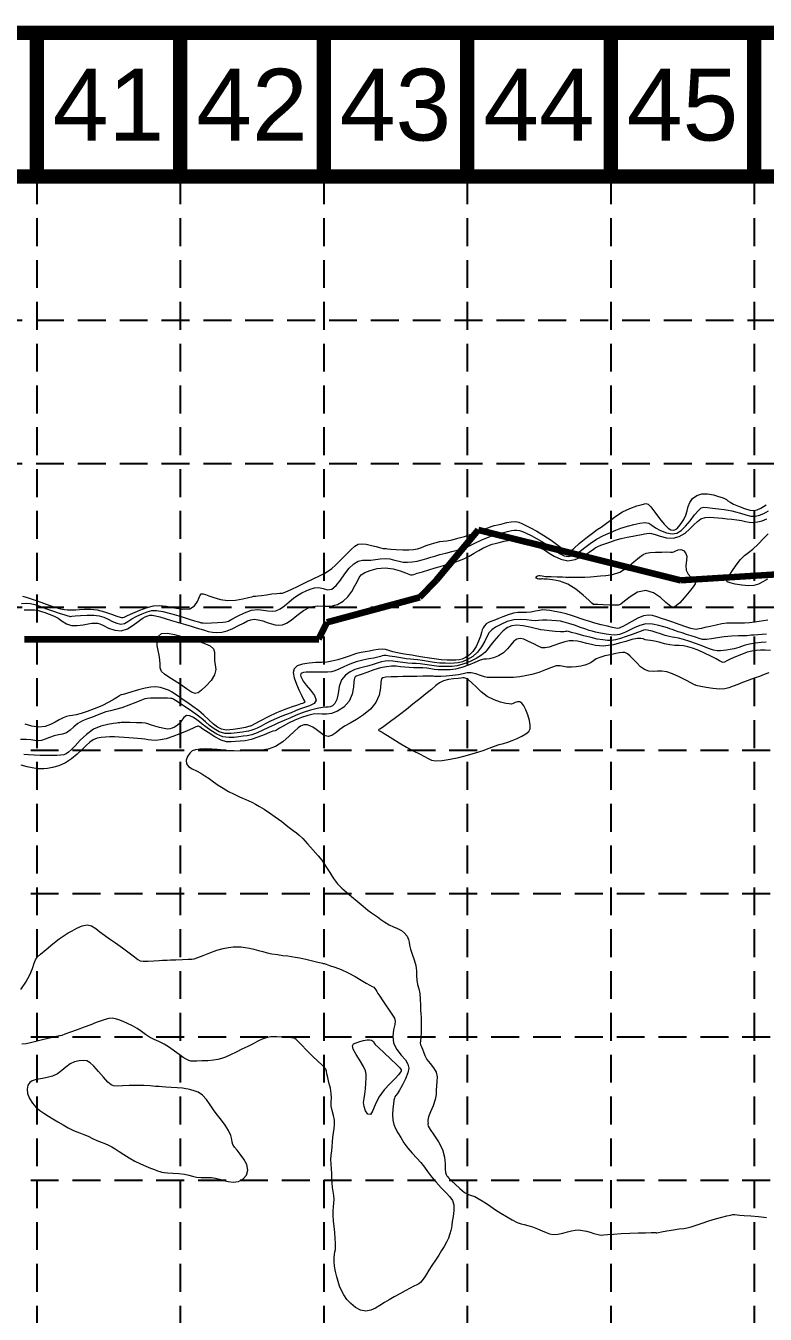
# Model space of a CAD drawing. Header units: inches. Extents: x 45655 to 51424, y 20024 to 23633.
# Drawn here: x 49342 to 49806, y 22824 to 23633 of the extents above; entities that cross this region are included whole.
import ezdxf
from ezdxf.enums import TextEntityAlignment as Align

# ---------------------------------------------------------------- set-up
doc = ezdxf.new("R2010")
doc.units = ezdxf.units.IN
doc.header["$MEASUREMENT"] = 0
doc.linetypes.add('HIDDEN', pattern=[0.375, 0.25, -0.125])
doc.layers.add('BASE', color=7, linetype='Continuous')
doc.layers.add('GRID', color=254, linetype='HIDDEN')
doc.layers.add('CREEK', color=5, linetype='Continuous', lineweight=211)
doc.layers.add('CTR', color=43, linetype='Continuous', lineweight=9)
doc.styles.get("Standard").update_dxf_attribs({"font": 'ARIAL.TTF'})

msp = doc.modelspace()

# ---------------------------------------------------------------- linework, layer by layer
at = {"layer": 'BASE', "const_width": 9}
for points in [[(45659.24, 20028.55), (51419.24, 20028.55), (51419.24, 23628.55), (45659.24, 23628.55)], [(45749.24, 20118.55), (51329.24, 20118.55), (51329.24, 23538.55), (45749.24, 23538.55)]]:
    msp.add_lwpolyline(points, close=True, dxfattribs=at)
for points in [[(49349.24, 23538.55), (49349.24, 23628.55)], [(49439.24, 23538.55), (49439.24, 23628.55)], [(49529.24, 23538.55), (49529.24, 23628.55)], [(49619.24, 23538.55), (49619.24, 23628.55)], [(49709.24, 23538.55), (49709.24, 23628.55)], [(49799.24, 23538.55), (49799.24, 23628.55)]]:
    msp.add_lwpolyline(points, dxfattribs=at)
at = {"layer": 'CREEK'}
for p, q in [((49600.02, 23285.07), (49626.38, 23316.69)), ((49626.38, 23316.69), (49752.94, 23285.07)), ((49752.94, 23285.07), (49837.31, 23290.34)), ((49589.47, 23274.53), (49600.02, 23285.07)), ((49531.47, 23258.72), (49589.47, 23274.53)), ((49526.19, 23248.18), (49531.47, 23258.72)), ((49341.63, 23248.18), (49362.73, 23248.18)), ((49362.73, 23248.18), (49373.27, 23248.18)), ((49373.27, 23248.18), (49415.46, 23248.18)), ((49415.46, 23248.18), (49452.37, 23248.18)), ((49452.37, 23248.18), (49462.92, 23248.18)), ((49462.92, 23248.18), (49473.46, 23248.18)), ((49473.46, 23248.18), (49526.19, 23248.18))]:
    msp.add_line(p, q, dxfattribs=at)
at = {"layer": 'CTR', "color": 5}
for points, elevation in [([(49401.53, 23261.92), (49402.44, 23261.66), (49402.8, 23261.62), (49403.17, 23261.67), (49404.1, 23262), (49406.14, 23262.87), (49409.62, 23264.45), (49413.99, 23266.33), (49418.45, 23268), (49422.44, 23269.01), (49426.3, 23269.29), (49430.6, 23268.82), (49435.65, 23267.78), (49440.82, 23266.91), (49445.26, 23267.1), (49448.28, 23268.94), (49450.11, 23271.68), (49451.15, 23274.24), (49451.8, 23275.81), (49452.29, 23276.49), (49452.83, 23276.62), (49453.66, 23276.49), (49455.02, 23276.09), (49457.2, 23275.31), (49460.4, 23274.17), (49464.43, 23273.04), (49469.05, 23272.42), (49473.96, 23272.63), (49478.51, 23273.37), (49482.03, 23274.18), (49484.03, 23274.7), (49484.87, 23274.93), (49485.11, 23275), (49485.25, 23275.03), (49485.47, 23275.02), (49485.89, 23275.03), (49486.64, 23275.09), (49487.97, 23275.22), (49490.16, 23275.52), (49493.31, 23275.98), (49496.77, 23276.47), (49499.75, 23276.79), (49501.71, 23276.88), (49503.29, 23277.05), (49505.44, 23277.76), (49508.83, 23279.28), (49513.17, 23281.39), (49517.9, 23283.71), (49522.52, 23285.92), (49526.66, 23287.89), (49529.96, 23289.55), (49532.29, 23290.92), (49534.24, 23292.43), (49536.55, 23294.62), (49539.73, 23297.76), (49543.31, 23301.3), (49546.51, 23304.44), (49548.85, 23306.56), (49550.77, 23307.67), (49552.97, 23307.95), (49555.91, 23307.62), (49559.18, 23306.93), (49562.13, 23306.18), (49564.25, 23305.59), (49565.64, 23305.21), (49566.53, 23305.01), (49567.14, 23304.95), (49567.57, 23304.97), (49567.91, 23304.99), (49568.33, 23304.95), (49569.28, 23304.83), (49571.3, 23304.64), (49574.7, 23304.39), (49578.79, 23304.17), (49582.66, 23304.13), (49585.64, 23304.35), (49588.07, 23304.86), (49590.57, 23305.69), (49593.56, 23306.8), (49596.75, 23307.94), (49599.67, 23308.84), (49602, 23309.31), (49604.12, 23309.55), (49606.54, 23309.86), (49609.69, 23310.47), (49613.42, 23311.4), (49617.48, 23312.59), (49621.62, 23313.97), (49625.47, 23315.36), (49628.66, 23316.6), (49630.96, 23317.56), (49632.69, 23318.26), (49634.32, 23318.85), (49636.23, 23319.4), (49638.49, 23319.96), (49641.1, 23320.58), (49643.98, 23321.23), (49646.86, 23321.75), (49649.45, 23321.94), (49651.55, 23321.62), (49653.52, 23320.79), (49655.88, 23319.54), (49659, 23317.89), (49662.83, 23315.81), (49667.18, 23313.22), (49671.77, 23310.16), (49676.07, 23307.13), (49679.42, 23304.69), (49681.37, 23303.27), (49682.27, 23302.68), (49682.64, 23302.56), (49683, 23302.68), (49683.94, 23303.38), (49685.99, 23305.09), (49689.48, 23308.04), (49693.7, 23311.56), (49697.69, 23314.71), (49700.74, 23316.86), (49703.21, 23318.44), (49705.73, 23320.18), (49708.81, 23322.6), (49712.5, 23325.39), (49716.71, 23328.05), (49721.25, 23330.16), (49725.57, 23331.69), (49729.01, 23332.71), (49731.15, 23333.21), (49732.63, 23332.81), (49734.32, 23331.07), (49736.86, 23327.77), (49739.89, 23323.76), (49742.82, 23320.18), (49745.16, 23317.87), (49746.97, 23316.73), (49748.37, 23316.42), (49749.53, 23316.63), (49750.64, 23317.38), (49751.92, 23318.74), (49753.46, 23320.76), (49755.04, 23323.23), (49756.31, 23325.93), (49757.09, 23328.64), (49757.75, 23331.3), (49758.79, 23333.88), (49760.6, 23336.28), (49763.16, 23338.2), (49766.36, 23339.29), (49769.98, 23339.32), (49773.62, 23338.64), (49776.76, 23337.72), (49779.04, 23336.96), (49780.61, 23336.31), (49781.75, 23335.69), (49782.76, 23334.96), (49784.09, 23334.06), (49786.21, 23332.91), (49789.39, 23331.5), (49793.05, 23330.13), (49796.41, 23329.11), (49798.9, 23328.77), (49801, 23329.19), (49803.41, 23330.4), (49806.6, 23332.35)], 566), ([(49341.42, 23266.44), (49344.87, 23266.58), (49347.91, 23266.44), (49350.29, 23266.09), (49352.32, 23265.54), (49354.44, 23264.8), (49356.99, 23263.87), (49359.81, 23262.7), (49362.61, 23261.21), (49365.24, 23259.43), (49367.91, 23257.75), (49370.97, 23256.69), (49374.6, 23256.59), (49378.34, 23257.12), (49381.54, 23257.76), (49383.75, 23258.14), (49385.19, 23258.25), (49386.27, 23258.21), (49387.37, 23258.07), (49388.87, 23257.64), (49391.11, 23256.67), (49394.29, 23255.11), (49398.14, 23253.67), (49402.22, 23253.28), (49406.15, 23254.56), (49409.75, 23256.86), (49412.84, 23259.27), (49415.35, 23261.02), (49417.33, 23262.12), (49418.92, 23262.76), (49420.27, 23263.1), (49421.72, 23263.13), (49423.65, 23262.8), (49426.36, 23262.1), (49429.78, 23261.1), (49433.78, 23259.89), (49438.17, 23258.57), (49442.46, 23257.29), (49446.1, 23256.22), (49448.71, 23255.47), (49450.65, 23254.89), (49452.42, 23254.33), (49454.47, 23253.67), (49456.81, 23253), (49459.41, 23252.5), (49462.22, 23252.32), (49465.26, 23252.6), (49468.62, 23253.43), (49472.27, 23254.85), (49475.87, 23256.58), (49479.03, 23258.24), (49481.46, 23259.53), (49483.51, 23260.32), (49485.63, 23260.56), (49488.17, 23260.22), (49490.97, 23259.51), (49493.79, 23258.63), (49496.4, 23257.8), (49498.82, 23257.17), (49501.1, 23256.89), (49503.36, 23257.13), (49505.83, 23258.09), (49508.8, 23260.03), (49512.44, 23262.96), (49516.6, 23266.07), (49521, 23268.33), (49525.41, 23269.03), (49529.73, 23268.89), (49533.87, 23268.89), (49537.78, 23269.9), (49541.33, 23271.9), (49544.4, 23274.72), (49546.9, 23278.1), (49548.85, 23281.57), (49550.32, 23284.6), (49551.47, 23286.81), (49552.81, 23288.44), (49554.98, 23289.85), (49558.41, 23291.29), (49562.82, 23292.44), (49567.74, 23292.83), (49572.7, 23292.21), (49577.17, 23290.97), (49580.6, 23289.71), (49582.62, 23288.89), (49583.6, 23288.5), (49584.11, 23288.4), (49584.66, 23288.47), (49585.74, 23288.79), (49587.81, 23289.44), (49591.15, 23290.45), (49595.15, 23291.66), (49599.06, 23292.82), (49602.28, 23293.73), (49605.03, 23294.48), (49607.7, 23295.23), (49610.62, 23296.09), (49613.77, 23297.17), (49617.08, 23298.53), (49620.4, 23300.22), (49623.62, 23302.03), (49626.55, 23303.74), (49629.09, 23305.14), (49631.28, 23306.23), (49633.18, 23307.04), (49634.93, 23307.64), (49636.81, 23308.16), (49639.21, 23308.77), (49642.37, 23309.54), (49646.15, 23310.16), (49650.31, 23310.22), (49654.57, 23309.48), (49658.53, 23308.25), (49661.76, 23306.98), (49663.97, 23306.05), (49665.36, 23305.39), (49666.33, 23304.86), (49667.22, 23304.28), (49668.49, 23303.44), (49670.59, 23302.07), (49673.83, 23300.1), (49677.91, 23298.23), (49682.38, 23297.34), (49686.83, 23298.02), (49690.87, 23299.75), (49694.17, 23301.72), (49696.48, 23303.28), (49698.13, 23304.45), (49699.55, 23305.37), (49701.15, 23306.22), (49703.1, 23307.07), (49705.55, 23308), (49708.57, 23309.05), (49712.02, 23310.14), (49715.76, 23311.18), (49719.56, 23312.06), (49723.16, 23312.79), (49726.27, 23313.39), (49728.67, 23313.87), (49730.5, 23314.23), (49731.97, 23314.5), (49733.29, 23314.62), (49734.88, 23314.45), (49737.13, 23313.81), (49740.33, 23312.67), (49744.19, 23311.61), (49748.3, 23311.39), (49752.24, 23312.53), (49755.85, 23314.69), (49758.93, 23317.31), (49761.43, 23319.85), (49763.61, 23322.03), (49765.83, 23323.61), (49768.38, 23324.43), (49771.15, 23324.64), (49773.95, 23324.51), (49776.64, 23324.25), (49779.32, 23323.94), (49782.15, 23323.62), (49785.21, 23323.31), (49788.31, 23322.97), (49791.2, 23322.54), (49793.72, 23321.98), (49796.04, 23321.49), (49798.49, 23321.33), (49801.25, 23321.66), (49804.19, 23322.45), (49807.07, 23323.58)], 562), ([(49807.51, 23285.74), (49804.65, 23284.01), (49801.9, 23282.64), (49798.99, 23281.79), (49795.56, 23281.55), (49791.46, 23281.94), (49787.34, 23282.7), (49784.07, 23283.5), (49782.32, 23284.17), (49782.09, 23285.18), (49783.14, 23287.18), (49785.23, 23290.54), (49787.91, 23294.5), (49790.69, 23298.08), (49793.19, 23300.54), (49795.65, 23302.46), (49798.39, 23304.68), (49801.63, 23307.81), (49805, 23311.27), (49807.98, 23314.22)], 558), ([(49744.5, 23302.82), (49746.62, 23302.76), (49747.88, 23302.75), (49748.87, 23302.98), (49750.05, 23303.56), (49751.49, 23304.16), (49753.11, 23304.32), (49754.81, 23303.68), (49756.21, 23302.24), (49756.93, 23300.1), (49756.74, 23297.39), (49756.3, 23294.41), (49756.44, 23291.49), (49757.73, 23288.93), (49759.66, 23286.84), (49761.43, 23285.27), (49762.35, 23284.13), (49762.2, 23282.91), (49760.86, 23280.9), (49758.36, 23277.72), (49755.32, 23274.08), (49752.53, 23270.97), (49750.57, 23269.14), (49749.36, 23268.36), (49748.64, 23268.16), (49748.14, 23268.14), (49747.78, 23268.2), (49747.43, 23268.32), (49746.91, 23268.55), (49745.86, 23269.34), (49743.83, 23271.17), (49740.48, 23274.22), (49736.13, 23277.26), (49731.15, 23278.7), (49726.04, 23277.51), (49721.37, 23274.71), (49717.8, 23271.85), (49715.66, 23270.17), (49714.12, 23269.52), (49712, 23269.45), (49708.55, 23269.52), (49704.54, 23269.65), (49701.14, 23269.76), (49699.22, 23269.83), (49698.47, 23269.87), (49698.3, 23269.89), (49698.12, 23270.02), (49697.33, 23270.71), (49695.41, 23272.5), (49691.96, 23275.68), (49687.4, 23279.44), (49682.3, 23282.67), (49677.26, 23284.59), (49672.78, 23285.43), (49669.37, 23285.71), (49667.36, 23285.86), (49666.38, 23285.94), (49665.89, 23285.93), (49665.43, 23285.82), (49664.86, 23285.73), (49664.16, 23285.75), (49663.34, 23286), (49662.63, 23286.41), (49662.33, 23286.92), (49662.63, 23287.42), (49663.33, 23287.83), (49664.15, 23288.04), (49664.95, 23287.99), (49666.16, 23287.78), (49668.33, 23287.53), (49671.78, 23287.36), (49675.71, 23287.24), (49679.05, 23287.14), (49681.03, 23287.02), (49681.92, 23286.92), (49682.27, 23286.88), (49682.64, 23286.93), (49683.56, 23287.02), (49685.57, 23287.1), (49688.98, 23287.09), (49692.97, 23287.08), (49696.51, 23287.15), (49698.88, 23287.36), (49700.69, 23287.63), (49702.9, 23287.85), (49706.2, 23288.01), (49710.39, 23288.61), (49715.01, 23290.2), (49719.62, 23293.09), (49723.81, 23296.54), (49727.17, 23299.54), (49729.5, 23301.31), (49731.46, 23302.11), (49733.89, 23302.41), (49737.33, 23302.62), (49741.18, 23302.77), (49744.5, 23302.82)], 558), ([(49340.38, 23275.01), (49342.64, 23274.48), (49345.77, 23273.47), (49349.54, 23272.14), (49353.58, 23270.67), (49357.52, 23269.27), (49361.14, 23268.07), (49364.22, 23267.19), (49366.62, 23266.7), (49368.52, 23266.51), (49370.17, 23266.47), (49371.84, 23266.48), (49373.75, 23266.53), (49376.14, 23266.67), (49379.2, 23266.86), (49382.89, 23266.88), (49387.13, 23266.42), (49391.74, 23265.3), (49396.1, 23263.87), (49399.53, 23262.62), (49401.53, 23261.92)], 566), ([(49807.83, 23260.05), (49805.12, 23259.7), (49802.28, 23259.26), (49799.32, 23258.81), (49796.26, 23258.45), (49793.16, 23258.25), (49790.14, 23258.19), (49787.3, 23258.2), (49784.69, 23258.18), (49782.02, 23258.06), (49778.95, 23257.67), (49775.31, 23256.97), (49771.54, 23256.13), (49768.31, 23255.37), (49766.06, 23254.85), (49764.63, 23254.56), (49763.67, 23254.36), (49762.81, 23254.22), (49761.6, 23254.3), (49759.51, 23254.8), (49756.23, 23255.83), (49752.22, 23257.21), (49748.07, 23258.67), (49744.31, 23260), (49741, 23261.16), (49738.09, 23262.15), (49735.47, 23262.92), (49732.84, 23263.21), (49729.8, 23262.69), (49726.18, 23261.2), (49722.41, 23259.2), (49719.15, 23257.32), (49716.88, 23256.07), (49715.43, 23255.37), (49714.48, 23255.02), (49713.67, 23254.89), (49712.49, 23254.99), (49710.42, 23255.41), (49707.14, 23256.17), (49703.18, 23257.16), (49699.29, 23258.19), (49696.06, 23259.13), (49693.29, 23260.03), (49690.62, 23260.96), (49687.76, 23261.97), (49684.65, 23263.02), (49681.25, 23264.02), (49677.63, 23264.87), (49674.1, 23265.56), (49671.03, 23266.07), (49668.68, 23266.36), (49666.7, 23266.41), (49664.6, 23266.19), (49662.03, 23265.7), (49659.16, 23265.15), (49656.3, 23264.81), (49653.66, 23264.81), (49651.04, 23264.84), (49648.17, 23264.48), (49644.89, 23263.47), (49641.49, 23262.09), (49638.42, 23260.78), (49635.98, 23259.89), (49634.07, 23259.25), (49632.51, 23258.57), (49631.13, 23257.63), (49629.98, 23256.48), (49629.15, 23255.24), (49628.66, 23253.92), (49628.24, 23252.29), (49627.57, 23250.01), (49626.39, 23246.89), (49624.75, 23243.45), (49622.73, 23240.32), (49620.47, 23238.02), (49618.16, 23236.52), (49616, 23235.61), (49614.12, 23235.12), (49612.18, 23234.93), (49609.8, 23234.91), (49606.65, 23235.01), (49602.84, 23235.24), (49598.54, 23235.67), (49594.05, 23236.35), (49589.86, 23237.08), (49586.53, 23237.68), (49584.42, 23238.02), (49582.9, 23238.22), (49581.16, 23238.45), (49578.58, 23238.89), (49575.51, 23239.5), (49572.54, 23240.21), (49570.09, 23240.95), (49567.95, 23241.55), (49565.8, 23241.84), (49563.34, 23241.68), (49560.65, 23241.2), (49557.88, 23240.64), (49555.17, 23240.14), (49552.71, 23239.72), (49550.67, 23239.31), (49549.09, 23238.88), (49547.48, 23238.31), (49545.26, 23237.49), (49542.02, 23236.37), (49538.18, 23235.19), (49534.4, 23234.23), (49531.09, 23233.72), (49527.93, 23233.51), (49524.37, 23233.36), (49520.16, 23233.04), (49515.9, 23232.4), (49512.49, 23231.27), (49510.61, 23229.54), (49510.14, 23227.09), (49510.77, 23223.85), (49512.15, 23219.89), (49513.87, 23215.82), (49515.47, 23212.44), (49516.61, 23210.31), (49517.25, 23209.2), (49517.45, 23208.67), (49517.27, 23208.37), (49516.86, 23208.17), (49516.38, 23208.01), (49515.87, 23207.82), (49514.88, 23207.47), (49512.85, 23206.77), (49509.4, 23205.59), (49504.85, 23203.93), (49499.68, 23201.82), (49494.42, 23199.36), (49489.68, 23196.94), (49486.1, 23195.04), (49484.12, 23193.99), (49483.32, 23193.6), (49483.13, 23193.52), (49482.93, 23193.44), (49482.14, 23193.23), (49480.17, 23192.76), (49476.68, 23192.03), (49472.39, 23191.32), (49468.29, 23191.05), (49465.11, 23191.56), (49462.55, 23192.85), (49460.05, 23194.86), (49457.19, 23197.49), (49453.99, 23200.43), (49450.62, 23203.33), (49447.23, 23205.89), (49444.01, 23208.11), (49441.09, 23210.07), (49438.59, 23211.82), (49436.35, 23213.38), (49434.17, 23214.79), (49431.86, 23216.01), (49429.39, 23217.03), (49426.78, 23217.74), (49423.98, 23218.09), (49420.84, 23218), (49417.21, 23217.41), (49413.04, 23216.31), (49408.92, 23215.03), (49405.53, 23213.97), (49403.41, 23213.42), (49402.28, 23213.2), (49401.66, 23213), (49401.08, 23212.56), (49400.01, 23211.74), (49397.92, 23210.41), (49394.45, 23208.52), (49390.06, 23206.37), (49385.36, 23204.3), (49380.95, 23202.64), (49377.08, 23201.43), (49373.92, 23200.63), (49371.59, 23200.21), (49369.74, 23199.92), (49367.94, 23199.47), (49365.84, 23198.65), (49363.43, 23197.49), (49360.74, 23196.08), (49357.82, 23194.55), (49354.53, 23193.34), (49350.68, 23192.9), (49346.25, 23193.52), (49341.92, 23194.75)], 562), ([(49806.7, 23246.12), (49803.59, 23245.95), (49800.03, 23245.63), (49796.34, 23245.01), (49792.81, 23244.05), (49789.56, 23242.95), (49786.65, 23242.04), (49784.11, 23241.52), (49781.88, 23241.28), (49779.9, 23241.09), (49778.06, 23240.84), (49776.07, 23240.75), (49773.65, 23241.12), (49770.58, 23242.16), (49766.95, 23243.65), (49762.94, 23245.26), (49758.77, 23246.72), (49754.85, 23247.9), (49751.64, 23248.72), (49749.42, 23249.15), (49747.73, 23249.42), (49745.88, 23249.79), (49743.41, 23250.48), (49740.54, 23251.38), (49737.67, 23252.3), (49735.15, 23253.09), (49733.02, 23253.64), (49731.3, 23253.87), (49729.88, 23253.71), (49728.31, 23253.16), (49726.05, 23252.24), (49722.77, 23251.02), (49718.96, 23249.71), (49715.3, 23248.55), (49712.28, 23247.77), (49709.69, 23247.37), (49707.11, 23247.33), (49704.19, 23247.61), (49700.81, 23248.21), (49696.86, 23249.09), (49692.42, 23250.24), (49688.1, 23251.42), (49684.67, 23252.36), (49682.67, 23252.88), (49681.74, 23253.04), (49681.3, 23252.99), (49680.81, 23252.87), (49679.77, 23252.77), (49677.72, 23252.8), (49674.45, 23253.01), (49670.7, 23253.33), (49667.49, 23253.67), (49665.49, 23253.96), (49663.97, 23254.3), (49661.87, 23254.84), (49658.47, 23255.63), (49654.33, 23256.39), (49650.34, 23256.79), (49647.17, 23256.49), (49644.52, 23255.35), (49641.87, 23253.27), (49638.89, 23250.23), (49635.9, 23246.82), (49633.43, 23243.73), (49631.76, 23241.46), (49630.27, 23239.71), (49628.13, 23238), (49624.75, 23236.01), (49620.61, 23233.97), (49616.44, 23232.32), (49612.84, 23231.36), (49609.74, 23230.96), (49606.92, 23230.87), (49604.19, 23230.89), (49601.43, 23231.03), (49598.58, 23231.32), (49595.59, 23231.76), (49592.59, 23232.23), (49589.76, 23232.6), (49587.17, 23232.77), (49584.64, 23232.88), (49581.91, 23233.05), (49578.79, 23233.43), (49575.55, 23233.9), (49572.56, 23234.29), (49570.07, 23234.44), (49567.81, 23234.3), (49565.42, 23233.83), (49562.65, 23233), (49559.67, 23232.02), (49556.77, 23231.13), (49554.13, 23230.45), (49551.59, 23229.82), (49548.84, 23228.99), (49545.78, 23227.67), (49542.79, 23225.61), (49540.42, 23222.57), (49539.02, 23218.47), (49538.21, 23214.04), (49537.41, 23210.19), (49536.17, 23207.63), (49534.68, 23206.22), (49533.23, 23205.59), (49532.01, 23205.42), (49530.57, 23205.38), (49528.39, 23205.16), (49525.04, 23204.52), (49520.87, 23203.46), (49516.36, 23202.03), (49511.97, 23200.34), (49508.04, 23198.62), (49504.84, 23197.18), (49502.56, 23196.2), (49500.93, 23195.54), (49499.62, 23195), (49498.27, 23194.36), (49496.57, 23193.53), (49494.22, 23192.38), (49491.05, 23190.9), (49487.47, 23189.37), (49484.05, 23188.14), (49481.2, 23187.46), (49478.67, 23187.14), (49476.08, 23186.86), (49473.1, 23186.45), (49469.72, 23186.3), (49466.02, 23186.89), (49462.11, 23188.54), (49458.37, 23190.81), (49455.26, 23193.06), (49453.04, 23194.81), (49451.34, 23196.21), (49449.65, 23197.53), (49447.55, 23198.92), (49445.27, 23199.97), (49443.2, 23200.13), (49441.58, 23199.05), (49440.23, 23197.21), (49438.91, 23195.29), (49437.37, 23193.85), (49435.75, 23192.87), (49434.18, 23192.22), (49432.77, 23191.8), (49431.2, 23191.68), (49429.12, 23191.95), (49426.3, 23192.64), (49423.26, 23193.55), (49420.67, 23194.39), (49418.95, 23194.96), (49417.44, 23195.29), (49415.22, 23195.5), (49411.73, 23195.64), (49407.71, 23195.74), (49404.29, 23195.78), (49402.3, 23195.76), (49401.39, 23195.7), (49400.95, 23195.63), (49400.41, 23195.54), (49399.31, 23195.38), (49397.19, 23195.12), (49393.81, 23194.62), (49389.54, 23193.55), (49384.94, 23191.53), (49380.52, 23188.35), (49376.56, 23184.65), (49373.34, 23181.26), (49370.98, 23178.82), (49369.24, 23177.24), (49367.73, 23176.25), (49366.16, 23175.61), (49364.26, 23175.22), (49361.83, 23175.04), (49358.75, 23175.02), (49355.2, 23175.1), (49351.4, 23175.2), (49347.62, 23175.31), (49344.11, 23175.42), (49341.07, 23175.63)], 566), ([(49807.01, 23251.16), (49804.28, 23250.96), (49801.58, 23250.78), (49799.19, 23250.64), (49797.32, 23250.52), (49796.07, 23250.39), (49794.82, 23250.27), (49792.77, 23250.18), (49789.37, 23250.1), (49785.06, 23249.95), (49780.46, 23249.57), (49776.19, 23248.91), (49772.43, 23248.22), (49769.31, 23247.82), (49766.86, 23247.95), (49764.73, 23248.51), (49762.46, 23249.33), (49759.74, 23250.22), (49756.78, 23251.13), (49753.92, 23252.01), (49751.46, 23252.8), (49749.4, 23253.51), (49747.73, 23254.1), (49746.33, 23254.59), (49744.76, 23255.12), (49742.53, 23255.84), (49739.3, 23256.78), (49735.39, 23257.56), (49731.3, 23257.67), (49727.44, 23256.78), (49723.96, 23255.27), (49720.92, 23253.68), (49718.39, 23252.48), (49716.32, 23251.66), (49714.66, 23251.12), (49713.29, 23250.79), (49711.77, 23250.7), (49709.58, 23250.87), (49706.42, 23251.34), (49702.87, 23251.96), (49699.74, 23252.56), (49697.55, 23253.03), (49695.76, 23253.53), (49693.53, 23254.3), (49690.28, 23255.46), (49686.51, 23256.8), (49682.94, 23257.99), (49680.09, 23258.81), (49677.67, 23259.3), (49675.17, 23259.62), (49672.25, 23259.87), (49669.17, 23260.02), (49666.34, 23260.02), (49664.02, 23259.86), (49661.89, 23259.7), (49659.45, 23259.76), (49656.35, 23260.14), (49652.64, 23260.45), (49648.54, 23260.22), (49644.26, 23259.1), (49640.23, 23257.4), (49636.92, 23255.59), (49634.64, 23253.98), (49633.07, 23252.25), (49631.72, 23249.98), (49630.17, 23246.84), (49628.23, 23243.3), (49625.76, 23239.93), (49622.71, 23237.25), (49619.39, 23235.28), (49616.22, 23233.97), (49613.48, 23233.24)], 564), ([(49809.39, 23241.08), (49806.03, 23241.24), (49803.08, 23241.11), (49800.45, 23240.95), (49797.8, 23240.59), (49794.76, 23239.85), (49791.14, 23238.57), (49787.4, 23237.01), (49784.18, 23235.54), (49781.96, 23234.41), (49780.54, 23233.74), (49779.58, 23233.52), (49778.67, 23233.78), (49777.39, 23234.55), (49775.26, 23235.8), (49771.99, 23237.51), (49768.06, 23239.4), (49764.09, 23241.14), (49760.6, 23242.45), (49757.55, 23243.33), (49754.77, 23243.83), (49752.09, 23244.03), (49749.33, 23244.17), (49746.33, 23244.53), (49743, 23245.26), (49739.63, 23246.16), (49736.6, 23246.93), (49734.19, 23247.33), (49732.34, 23247.54), (49730.88, 23247.78), (49729.59, 23248.23), (49728.05, 23248.61), (49725.81, 23248.57), (49722.54, 23247.84), (49718.63, 23246.69), (49714.58, 23245.51), (49710.87, 23244.61), (49707.56, 23244.03), (49704.64, 23243.78), (49702.08, 23243.84), (49699.66, 23244.18), (49697.1, 23244.75), (49694.22, 23245.48), (49691.2, 23246.23), (49688.31, 23246.84), (49685.71, 23247.13), (49683.17, 23247.02), (49680.35, 23246.43), (49677.04, 23245.35), (49673.62, 23244.1), (49670.54, 23243.07), (49668.15, 23242.59), (49666.07, 23242.76), (49663.78, 23243.62), (49660.91, 23245.09), (49657.75, 23246.74), (49654.77, 23248.06), (49652.33, 23248.59), (49650.3, 23248.2), (49648.46, 23246.86), (49646.55, 23244.62), (49644.42, 23241.97), (49641.88, 23239.48), (49638.87, 23237.64), (49635.79, 23236.45), (49633.14, 23235.83), (49631.24, 23235.63), (49629.56, 23235.46), (49627.34, 23234.84), (49624.06, 23233.5), (49620.06, 23231.79), (49615.87, 23230.27), (49611.96, 23229.36), (49608.49, 23228.95), (49605.49, 23228.83), (49602.96, 23228.83), (49600.74, 23228.93), (49598.59, 23229.14), (49596.36, 23229.47), (49593.96, 23229.81), (49591.36, 23230.06), (49588.57, 23230.15), (49585.66, 23230.17), (49582.79, 23230.26), (49580.03, 23230.51), (49577.34, 23230.82), (49574.62, 23231.06), (49571.79, 23231.11), (49568.63, 23230.82), (49564.91, 23230.05), (49560.56, 23228.76), (49556.25, 23227.26), (49552.78, 23225.99), (49550.74, 23225.26), (49549.78, 23224.95), (49549.34, 23224.8), (49548.93, 23224.54), (49548.53, 23223.65), (49548.18, 23221.58), (49547.83, 23217.98), (49547.02, 23213.52), (49545.16, 23209.11), (49541.91, 23205.49), (49537.91, 23202.87), (49534.03, 23201.37), (49530.89, 23200.95), (49528.28, 23201.13), (49525.67, 23201.34), (49522.7, 23201.08), (49519.25, 23200.29), (49515.37, 23198.98), (49511.14, 23197.24), (49507.05, 23195.34), (49503.72, 23193.61), (49501.58, 23192.32), (49500.34, 23191.46), (49499.53, 23190.95), (49498.7, 23190.65), (49497.41, 23190.28), (49495.23, 23189.51), (49491.9, 23188.14), (49487.84, 23186.52), (49483.73, 23185.15), (49480.04, 23184.4), (49476.79, 23184.08), (49473.9, 23183.89), (49471.2, 23183.65), (49468.36, 23183.75), (49464.98, 23184.7), (49460.89, 23186.82), (49456.76, 23189.44), (49453.4, 23191.72), (49451.47, 23193), (49450.63, 23193.46), (49450.32, 23193.5), (49449.96, 23193.39), (49449.04, 23193.01), (49446.99, 23192.12), (49443.51, 23190.58), (49439.1, 23188.72), (49434.52, 23186.96), (49430.37, 23185.66), (49426.79, 23184.88), (49423.78, 23184.56), (49421.32, 23184.67), (49419.19, 23185), (49417.13, 23185.37), (49414.92, 23185.61), (49412.51, 23185.77), (49409.88, 23185.94), (49407.03, 23186.17), (49404.06, 23186.42), (49401.04, 23186.64), (49398.07, 23186.76), (49395.18, 23186.77), (49392.38, 23186.68), (49389.68, 23186.44), (49387.12, 23185.92), (49384.73, 23184.96), (49382.51, 23183.43), (49380.25, 23181.34), (49377.7, 23178.77), (49374.67, 23175.86), (49371.16, 23172.94), (49367.29, 23170.45), (49363.16, 23168.7), (49359.24, 23167.61), (49355.97, 23167), (49353.72, 23166.71), (49352.26, 23166.63), (49351.18, 23166.65), (49350.11, 23166.69), (49348.67, 23166.87), (49346.47, 23167.3), (49343.29, 23168.07), (49339.48, 23168.99)], 568), ([(49424.88, 23244.08), (49424.8, 23247.28), (49425.56, 23250.04), (49427.6, 23251.73), (49431.18, 23251.93), (49435.7, 23251.06), (49440.35, 23249.77), (49444.5, 23248.58), (49448.21, 23247.5), (49451.72, 23246.43), (49455.13, 23245.26), (49458.07, 23243.87), (49460.06, 23242.13), (49460.81, 23239.98), (49460.82, 23237.49), (49460.81, 23234.79), (49461.23, 23231.98), (49461.51, 23228.99), (49460.8, 23225.73), (49458.57, 23222.18), (49455.49, 23218.78), (49452.54, 23216.02), (49450.42, 23214.37), (49448.63, 23213.95), (49446.39, 23214.8), (49443.17, 23216.88), (49439.32, 23219.59), (49435.42, 23222.26), (49432, 23224.35), (49429.32, 23226.1), (49427.55, 23227.89), (49426.77, 23230.04), (49426.58, 23232.52), (49426.46, 23235.21), (49426.01, 23238.03), (49425.39, 23240.97), (49424.88, 23244.08)], 558), ([(49613.48, 23233.24), (49610.96, 23232.94), (49608.36, 23232.89), (49605.42, 23232.95), (49602.13, 23233.13), (49598.56, 23233.5), (49594.82, 23234.05), (49591.23, 23234.65), (49588.15, 23235.14), (49585.77, 23235.4), (49583.63, 23235.57), (49581.02, 23235.85), (49577.55, 23236.36), (49573.77, 23236.98), (49570.5, 23237.5), (49568.34, 23237.77), (49566.99, 23237.79), (49565.94, 23237.6), (49564.74, 23237.25), (49563.09, 23236.78), (49560.75, 23236.25), (49557.57, 23235.66), (49553.77, 23234.9), (49549.67, 23233.81), (49545.57, 23232.33), (49541.78, 23230.71), (49538.63, 23229.27), (49536.24, 23228.28), (49534.12, 23227.71), (49531.57, 23227.43), (49528.16, 23227.34), (49524.35, 23227.36), (49520.87, 23227.36), (49518.26, 23227.31), (49516.52, 23227.13), (49515.45, 23226.81), (49514.91, 23226.3), (49514.77, 23225.59), (49514.96, 23224.65), (49515.43, 23223.43), (49516.41, 23221.72), (49518.23, 23219.34), (49520.88, 23216.18), (49523.38, 23212.78), (49524.44, 23209.78), (49523.22, 23207.68), (49520.39, 23206.27), (49517.09, 23205.19), (49514.13, 23204.13), (49511.49, 23203.06), (49508.84, 23201.97), (49505.98, 23200.89), (49502.88, 23199.73), (49499.61, 23198.38), (49496.26, 23196.81), (49492.99, 23195.15), (49490, 23193.61), (49487.45, 23192.35), (49485.31, 23191.39), (49483.59, 23190.76), (49482.13, 23190.41), (49480.51, 23190.18), (49478.25, 23189.83), (49475, 23189.26), (49471.13, 23188.82), (49467.19, 23188.98), (49463.61, 23190.05), (49460.46, 23191.83), (49457.65, 23193.96), (49455.07, 23196.18), (49452.34, 23198.53), (49449.02, 23201.12), (49444.91, 23203.99), (49440.69, 23206.74), (49437.28, 23208.91), (49435.33, 23210.14), (49434.53, 23210.66), (49434.28, 23210.81), (49434.02, 23210.9), (49433.2, 23210.97), (49431.24, 23211.02), (49427.87, 23211.05), (49423.95, 23211.06), (49420.6, 23211.04), (49418.58, 23210.97), (49417.1, 23210.65), (49415.01, 23209.82), (49411.49, 23208.37), (49407.06, 23206.61), (49402.59, 23205.05), (49398.74, 23203.96), (49395.49, 23203.19), (49392.6, 23202.43), (49389.87, 23201.46), (49387.16, 23200.33), (49384.29, 23199.16), (49381.18, 23198.02), (49378.02, 23196.76), (49375.07, 23195.15), (49372.51, 23193.1), (49370.2, 23190.98), (49367.9, 23189.32), (49365.44, 23188.43), (49362.83, 23187.97), (49360.11, 23187.44), (49357.32, 23186.47), (49354.63, 23185.36), (49352.2, 23184.54), (49350.08, 23184.35), (49347.99, 23184.6), (49345.58, 23184.97), (49342.56, 23185.2), (49338.99, 23185.11)], 564)]:
    msp.add_lwpolyline(points, dxfattribs=dict(at, elevation=elevation))
at = {"layer": 'CTR'}
for points, elevation in [([(49339.63, 23270.56), (49342.58, 23270.77), (49345.28, 23270.46), (49348.06, 23269.76), (49351.18, 23268.75), (49354.86, 23267.45), (49359.14, 23265.93), (49363.4, 23264.46), (49366.81, 23263.31), (49368.81, 23262.67), (49369.71, 23262.44), (49370.06, 23262.4), (49370.41, 23262.41), (49371.3, 23262.48), (49373.29, 23262.65), (49376.68, 23262.95), (49380.87, 23263.21), (49385.01, 23263.19), (49388.47, 23262.73), (49391.38, 23261.86), (49394.08, 23260.67), (49396.84, 23259.29), (49399.56, 23258.13), (49402.06, 23257.59), (49404.26, 23258.03), (49406.43, 23259.21), (49408.93, 23260.81), (49412, 23262.51), (49415.34, 23264.08), (49418.54, 23265.31), (49421.36, 23266.02), (49424.39, 23266.08), (49428.42, 23265.41), (49433.9, 23264), (49439.83, 23262.27), (49444.93, 23260.7), (49448.19, 23259.69), (49449.94, 23259.17), (49450.8, 23258.91), (49451.34, 23258.75), (49451.73, 23258.64), (49452.1, 23258.53), (49452.58, 23258.39), (49453.62, 23258.28), (49455.67, 23258.25), (49458.95, 23258.34), (49462.71, 23258.49), (49465.91, 23258.68), (49467.93, 23258.91), (49469.46, 23259.45), (49471.6, 23260.61), (49475.09, 23262.56), (49479.48, 23264.69), (49483.96, 23266.25), (49487.9, 23266.68), (49491.28, 23266.35), (49494.21, 23265.83), (49496.82, 23265.62), (49499.3, 23265.99), (49501.84, 23267.13), (49504.62, 23269.08), (49507.51, 23271.47), (49510.35, 23273.78), (49513.02, 23275.63), (49515.59, 23277.11), (49518.14, 23278.39), (49520.77, 23279.57), (49523.47, 23280.41), (49526.2, 23280.52), (49528.95, 23279.81), (49531.67, 23279.1), (49534.36, 23279.49), (49537.01, 23281.72), (49539.66, 23285.23), (49542.4, 23289.12), (49545.26, 23292.63), (49548.15, 23295.38), (49550.94, 23297.11), (49553.58, 23297.72), (49556.15, 23297.68), (49558.81, 23297.62), (49561.67, 23298), (49564.67, 23298.53), (49567.72, 23298.79), (49570.74, 23298.44), (49573.67, 23297.73), (49576.48, 23296.98), (49579.16, 23296.5), (49581.84, 23296.36), (49584.68, 23296.59), (49587.75, 23297.16), (49590.88, 23297.95), (49593.81, 23298.79), (49596.38, 23299.55), (49598.94, 23300.29), (49601.98, 23301.14), (49605.74, 23302.14), (49609.67, 23303.17), (49613, 23304.03), (49615.15, 23304.58), (49616.34, 23304.89), (49616.99, 23305.07), (49617.53, 23305.26), (49618.53, 23305.69), (49620.56, 23306.67), (49624, 23308.35), (49628.39, 23310.38), (49633.08, 23312.32), (49637.48, 23313.81), (49641.35, 23314.88), (49644.53, 23315.65), (49646.91, 23316.21), (49648.74, 23316.54), (49650.31, 23316.58), (49651.93, 23316.28), (49653.81, 23315.61), (49656.2, 23314.54), (49659.23, 23313.09), (49662.65, 23311.32), (49666.1, 23309.36), (49669.3, 23307.32), (49672.26, 23305.3), (49675, 23303.38), (49677.6, 23301.69), (49680.08, 23300.46), (49682.5, 23299.95), (49684.91, 23300.36), (49687.4, 23301.56), (49690.08, 23303.41), (49693.05, 23305.7), (49696.42, 23308.22), (49700.32, 23310.77), (49704.7, 23313.13), (49708.99, 23315.12), (49712.41, 23316.6), (49714.44, 23317.44), (49715.47, 23317.82), (49716.13, 23318), (49716.96, 23318.18), (49718.33, 23318.51), (49720.57, 23319.14), (49723.8, 23320.08), (49727.44, 23320.97), (49730.7, 23321.32), (49733.07, 23320.8), (49735.04, 23319.56), (49737.34, 23317.92), (49740.48, 23316.2), (49744.12, 23314.81), (49747.67, 23314.2), (49750.72, 23314.7), (49753.43, 23316.33), (49756.12, 23319), (49758.99, 23322.47), (49761.8, 23326.06), (49764.19, 23328.94), (49765.97, 23330.52), (49767.64, 23331), (49769.87, 23330.83), (49773.11, 23330.39), (49776.83, 23329.88), (49780.27, 23329.41), (49782.9, 23329.08), (49785.11, 23328.71), (49787.5, 23328.09), (49790.51, 23327.12), (49793.87, 23326.07), (49797.15, 23325.34), (49799.98, 23325.25), (49802.59, 23325.82), (49805.24, 23326.99), (49808.18, 23328.62)], 564), ([(49808.47, 23227.06), (49805.42, 23225.88), (49802.47, 23224.69), (49799.86, 23223.74), (49797.41, 23222.9), (49794.83, 23222), (49791.92, 23220.91), (49788.88, 23219.74), (49785.98, 23218.58), (49783.37, 23217.6), (49780.69, 23216.95), (49777.42, 23216.76), (49773.34, 23217.1), (49769.1, 23217.77), (49765.67, 23218.43), (49763.7, 23218.86), (49762.87, 23219.07), (49762.66, 23219.15), (49762.47, 23219.2), (49761.73, 23219.55), (49759.82, 23220.55), (49756.42, 23222.36), (49752.16, 23224.54), (49747.91, 23226.41), (49744.36, 23227.52), (49741.37, 23227.96), (49738.62, 23227.98), (49735.82, 23227.9), (49733.04, 23228.09), (49730.34, 23228.98), (49727.82, 23230.8), (49725.5, 23233.18), (49723.39, 23235.57), (49721.48, 23237.51), (49719.73, 23238.87), (49718.13, 23239.65), (49716.57, 23239.83), (49714.78, 23239.56), (49712.34, 23239.02), (49709.11, 23238.37), (49705.57, 23237.6), (49702.41, 23236.7), (49700.14, 23235.67), (49698.47, 23234.59), (49696.95, 23233.55), (49695.18, 23232.62), (49693.04, 23231.82), (49690.49, 23231.19), (49687.56, 23230.7), (49684.54, 23230.46), (49681.8, 23230.57), (49679.56, 23231.03), (49677.48, 23231.44), (49675.08, 23231.32), (49671.99, 23230.36), (49668.27, 23228.87), (49664.11, 23227.29), (49659.74, 23226.02), (49655.63, 23225.11), (49652.31, 23224.51), (49650.05, 23224.19), (49648.22, 23224.06), (49645.95, 23224.07), (49642.66, 23224.11), (49638.93, 23224.15), (49635.65, 23224.13), (49633.45, 23224.06), (49631.83, 23224.11), (49630.06, 23224.51), (49627.58, 23225.38), (49624.67, 23226.36), (49621.79, 23226.98), (49619.25, 23226.9), (49616.73, 23226.35), (49613.71, 23225.7), (49609.92, 23225.21), (49605.95, 23224.93), (49602.61, 23224.78), (49600.49, 23224.72), (49599.33, 23224.72), (49598.64, 23224.78), (49597.9, 23224.88), (49596.69, 23224.96), (49594.58, 23224.97), (49591.36, 23224.9), (49587.7, 23224.78), (49584.56, 23224.68), (49582.51, 23224.66), (49580.91, 23224.67), (49578.75, 23224.64), (49575.4, 23224.52), (49571.58, 23224.37), (49568.28, 23224.19), (49566.3, 23223.94), (49565.4, 23223.11), (49565.06, 23221.1), (49564.78, 23217.52), (49563.95, 23212.98), (49562, 23208.3), (49558.56, 23204.14), (49554.21, 23200.63), (49549.73, 23197.76), (49545.77, 23195.46), (49542.37, 23193.46), (49539.42, 23191.48), (49536.81, 23189.38), (49534.38, 23187.65), (49531.97, 23186.96), (49529.47, 23187.75), (49526.96, 23189.48), (49524.56, 23191.38), (49522.37, 23192.83), (49520.47, 23193.74), (49518.9, 23194.25), (49517.68, 23194.4), (49516.69, 23194.31), (49515.75, 23194.01), (49514.69, 23193.52), (49513.17, 23192.47), (49510.9, 23190.45), (49507.62, 23187.26), (49503.57, 23183.67), (49499.04, 23180.7), (49494.41, 23179.1), (49490.15, 23178.55), (49486.77, 23178.44), (49484.56, 23178.31), (49482.78, 23178.12), (49480.45, 23177.97), (49476.94, 23177.92), (49472.95, 23177.94), (49469.55, 23177.96), (49467.53, 23177.96), (49466.57, 23177.98), (49466.08, 23178.1), (49465.51, 23178.34), (49464.4, 23178.66), (49462.33, 23178.96), (49459.06, 23179.15), (49455.21, 23179.2), (49451.6, 23179.07), (49448.84, 23178.7), (49446.82, 23177.93), (49445.21, 23176.57), (49443.83, 23174.53), (49442.99, 23172.18), (49443.12, 23169.94), (49444.51, 23168.19), (49446.81, 23166.77), (49449.5, 23165.44), (49452.17, 23164.02), (49454.78, 23162.41), (49457.41, 23160.61), (49460.14, 23158.64), (49463.03, 23156.56), (49466.17, 23154.51), (49469.57, 23152.58), (49472.97, 23150.88), (49475.99, 23149.47), (49478.4, 23148.41), (49480.38, 23147.56), (49482.23, 23146.75), (49484.19, 23145.79), (49486.42, 23144.61), (49488.94, 23143.16), (49491.85, 23141.38), (49495.16, 23139.2), (49498.87, 23136.59), (49502.92, 23133.58), (49506.82, 23130.59), (49510.02, 23128.13), (49512.18, 23126.5), (49513.91, 23125.04), (49516.05, 23122.93), (49519.14, 23119.59), (49522.66, 23115.66), (49525.79, 23112.04), (49527.97, 23109.38), (49529.52, 23107.21), (49531.05, 23104.8), (49533, 23101.61), (49535.33, 23098.01), (49537.9, 23094.59), (49540.6, 23091.79), (49543.49, 23089.31), (49546.71, 23086.7), (49550.3, 23083.66), (49553.87, 23080.57), (49556.96, 23077.98), (49559.27, 23076.27), (49561.09, 23075.07), (49562.89, 23073.87), (49565.04, 23072.27), (49567.52, 23070.48), (49570.18, 23068.85), (49572.9, 23067.63), (49575.53, 23066.57), (49577.92, 23065.32), (49579.93, 23063.62), (49581.47, 23061.65), (49582.45, 23059.69), (49582.89, 23057.9), (49583.13, 23055.99), (49583.65, 23053.59), (49584.75, 23050.45), (49586.05, 23046.86), (49587.06, 23043.22), (49587.43, 23039.89), (49587.43, 23036.86), (49587.53, 23034.08), (49588.05, 23031.45), (49588.79, 23028.74), (49589.45, 23025.67), (49589.8, 23022.11), (49589.93, 23018.48), (49590, 23015.31), (49590.15, 23012.94), (49590.32, 23010.89), (49590.45, 23008.42), (49590.45, 23005.09), (49590.36, 23001.43), (49590.18, 22998.22), (49589.96, 22996.01), (49589.81, 22994.66), (49589.84, 22993.79), (49590.15, 22993.06), (49590.63, 22992.17), (49591.2, 22990.9), (49591.79, 22989.05), (49592.61, 22986.75), (49593.98, 22984.26), (49596.01, 22981.75), (49598.18, 22979.17), (49599.78, 22976.45), (49600.32, 22973.54), (49600.16, 22970.57), (49599.86, 22967.71), (49599.8, 22965.05), (49599.71, 22962.31), (49599.15, 22959.13), (49597.86, 22955.34), (49596.26, 22951.49), (49595.01, 22948.27), (49594.53, 22946.24), (49594.57, 22945.11), (49594.68, 22944.43), (49594.63, 22943.73), (49594.83, 22942.55), (49595.94, 22940.39), (49598.32, 22936.96), (49601.23, 22932.59), (49603.7, 22927.81), (49604.98, 22923.09), (49605.38, 22918.86), (49605.45, 22915.52), (49605.65, 22913.36), (49605.98, 22912.11), (49606.37, 22911.39), (49606.8, 22910.83), (49607.59, 22910), (49609.12, 22908.47), (49611.64, 22906.04), (49614.67, 22903.27), (49617.6, 22900.95), (49619.95, 22899.62), (49621.94, 22898.92), (49623.91, 22898.25), (49626.16, 22897.16), (49628.67, 22895.65), (49631.33, 22893.9), (49634.09, 22892.01), (49637.03, 22890.02), (49640.29, 22887.89), (49643.9, 22885.7), (49647.49, 22883.67), (49650.61, 22882.13), (49652.96, 22881.25), (49654.96, 22880.73), (49657.2, 22880.17), (49660.11, 22879.26), (49663.32, 22878.08), (49666.29, 22876.84), (49668.68, 22875.73), (49670.78, 22874.92), (49673.1, 22874.57), (49676, 22874.78), (49679.17, 22875.37), (49682.17, 22876.1), (49684.68, 22876.75), (49686.88, 22877.2), (49689.05, 22877.33), (49691.44, 22877.09), (49693.93, 22876.57), (49696.37, 22875.9), (49698.6, 22875.22), (49700.53, 22874.63), (49702.09, 22874.25), (49703.33, 22874.15), (49704.81, 22874.27), (49707.22, 22874.5), (49711.02, 22874.77), (49715.86, 22875.02), (49721.17, 22875.26), (49726.39, 22875.47), (49730.99, 22875.61), (49734.48, 22875.7), (49736.51, 22875.7), (49737.44, 22875.66), (49737.82, 22875.62), (49738.2, 22875.63), (49739.11, 22875.77), (49741.11, 22876.13), (49744.47, 22876.73), (49748.51, 22877.41), (49752.24, 22877.98), (49754.97, 22878.31), (49757.17, 22878.63), (49759.58, 22879.23), (49762.78, 22880.31), (49766.63, 22881.69), (49770.81, 22883.14), (49775, 22884.42), (49778.86, 22885.45), (49782.04, 22886.22), (49784.3, 22886.71), (49785.9, 22886.96), (49787.14, 22887.01), (49788.42, 22886.91), (49790.2, 22886.71), (49792.97, 22886.45), (49797.03, 22886.15), (49801.92, 22885.77), (49806.95, 22885.24)], 572), ([(49565.52, 23192.26), (49564.47, 23191.71), (49563.78, 23191.41), (49563.52, 23191.19), (49563.76, 23190.89), (49564.32, 23190.55), (49565.05, 23190.16), (49565.87, 23189.73), (49567.11, 23189), (49569.23, 23187.68), (49572.52, 23185.59), (49576.64, 23183.03), (49581.09, 23180.43), (49585.42, 23178.11), (49589.3, 23176.13), (49592.44, 23174.48), (49594.74, 23173.12), (49596.82, 23172.18), (49599.55, 23171.78), (49603.53, 23172.01), (49608.47, 23172.77), (49613.89, 23173.91), (49619.34, 23175.31), (49624.5, 23176.81), (49629.14, 23178.31), (49633.09, 23179.69), (49636.43, 23180.9), (49639.36, 23181.91), (49642.05, 23182.73), (49644.69, 23183.52), (49647.48, 23184.49), (49650.54, 23185.77), (49653.53, 23187.25), (49656.06, 23188.75), (49657.78, 23190.18), (49658.67, 23191.83), (49658.79, 23194.08), (49658.23, 23197.14), (49657.22, 23200.58), (49656.01, 23203.79), (49654.8, 23206.28), (49653.58, 23207.93), (49652.25, 23208.74), (49650.79, 23208.73), (49649.32, 23208.26), (49648.03, 23207.7), (49646.94, 23207.4), (49645.61, 23207.43), (49643.48, 23207.83), (49640.15, 23208.66), (49636.06, 23210.03), (49631.84, 23212.13), (49628.03, 23215), (49624.76, 23218.1), (49622.07, 23220.77), (49620.02, 23222.52), (49618.47, 23223.44), (49617.32, 23223.8), (49616.39, 23223.83), (49615.25, 23223.67), (49613.45, 23223.43), (49610.68, 23223.19), (49607.44, 23222.79), (49604.36, 23222.05), (49601.89, 23220.8), (49599.61, 23218.99), (49596.88, 23216.62), (49593.32, 23213.73), (49589.49, 23210.74), (49586.18, 23208.17), (49583.95, 23206.33), (49582.27, 23204.88), (49580.3, 23203.28), (49577.49, 23201.15), (49574.22, 23198.76), (49571.13, 23196.47), (49568.69, 23194.6), (49566.88, 23193.2), (49565.52, 23192.26)], 574), ([(49339.23, 23028.35), (49342.43, 23032.82), (49344.83, 23037.35), (49346.5, 23041.48), (49347.63, 23044.73), (49348.44, 23046.84), (49349.56, 23048.46), (49351.66, 23050.46), (49355.15, 23053.44), (49359.35, 23056.89), (49363.32, 23059.99), (49366.39, 23062.17), (49368.88, 23063.73), (49371.41, 23065.16), (49374.42, 23066.83), (49377.69, 23068.27), (49380.87, 23068.84), (49383.69, 23068.11), (49386.28, 23066.43), (49388.89, 23064.35), (49391.74, 23062.3), (49394.99, 23060.14), (49398.75, 23057.58), (49403.02, 23054.49), (49407.2, 23051.33), (49410.57, 23048.71), (49412.65, 23047.08), (49414.16, 23046.3), (49416.11, 23046.06), (49419.17, 23046.11), (49422.75, 23046.29), (49425.95, 23046.48), (49428.04, 23046.61), (49429.19, 23046.67), (49429.75, 23046.68), (49430.04, 23046.69), (49430.18, 23046.68), (49430.24, 23046.68), (49430.39, 23046.69), (49431.14, 23046.73), (49433.09, 23046.81), (49436.54, 23046.94), (49440.64, 23047.08), (49444.2, 23047.2), (49446.44, 23047.29), (49448.07, 23047.57), (49450.19, 23048.32), (49453.61, 23049.68), (49457.86, 23051.36), (49462.24, 23052.91), (49466.14, 23054), (49469.51, 23054.63), (49472.45, 23054.96), (49475.07, 23055.06), (49477.53, 23054.95), (49480.03, 23054.65), (49482.71, 23054.16), (49485.48, 23053.53), (49488.25, 23052.82), (49490.96, 23052.08), (49493.74, 23051.36), (49496.78, 23050.7), (49500.19, 23050.13), (49503.62, 23049.66), (49506.66, 23049.28), (49509.08, 23048.99), (49511.35, 23048.64), (49514.2, 23048.08), (49518.02, 23047.22), (49522.12, 23046.26), (49525.53, 23045.44), (49527.53, 23044.98), (49528.47, 23044.78), (49528.97, 23044.67), (49529.59, 23044.49), (49530.77, 23044.11), (49532.87, 23043.41), (49536.12, 23042.3), (49540.2, 23040.76), (49544.61, 23038.79), (49548.91, 23036.47), (49552.78, 23034.14), (49555.95, 23032.22), (49558.2, 23030.98), (49559.7, 23030.22), (49560.67, 23029.63), (49561.36, 23028.93), (49561.91, 23028.07), (49562.49, 23027.04), (49563.26, 23025.8), (49564.36, 23024.13), (49565.95, 23021.77), (49568.08, 23018.6), (49570.38, 23015.19), (49572.35, 23012.23), (49573.58, 23010.16), (49574.04, 23008.43), (49573.81, 23006.22), (49573.08, 23002.91), (49572.53, 22998.87), (49572.99, 22994.62), (49574.99, 22990.64), (49577.83, 22987.09), (49580.45, 22984.01), (49582.06, 22981.4), (49582.53, 22978.86), (49581.97, 22975.87), (49580.53, 22972.19), (49578.64, 22968.33), (49576.81, 22965.08), (49575.44, 22962.96), (49574.52, 22961.72), (49573.93, 22960.9), (49573.54, 22960.03), (49573.27, 22958.72), (49572.99, 22956.6), (49572.66, 22953.46), (49572.46, 22949.79), (49572.58, 22946.3), (49573.21, 22943.45), (49574.3, 22940.96), (49575.76, 22938.39), (49577.49, 22935.35), (49579.54, 22932.02), (49581.97, 22928.66), (49584.75, 22925.48), (49587.62, 22922.5), (49590.23, 22919.64), (49592.38, 22916.84), (49594.39, 22913.94), (49596.73, 22910.77), (49599.72, 22907.25), (49602.99, 22903.7), (49606.02, 22900.56), (49608.41, 22898.04), (49610.01, 22895.74), (49610.8, 22893.04), (49610.8, 22889.56), (49610.35, 22885.84), (49609.84, 22882.62), (49609.56, 22880.38), (49609.38, 22878.75), (49609.05, 22877.06), (49608.38, 22874.87), (49607.39, 22872.29), (49606.18, 22869.61), (49604.78, 22867.03), (49603.19, 22864.43), (49601.35, 22861.56), (49599.26, 22858.34), (49597.13, 22855.04), (49595.23, 22852.05), (49593.74, 22849.66), (49592.59, 22847.84), (49591.66, 22846.43), (49590.8, 22845.33), (49589.91, 22844.42), (49588.87, 22843.63), (49587.55, 22842.89), (49585.8, 22842), (49583.43, 22840.81), (49580.34, 22839.18), (49576.87, 22837.28), (49573.4, 22835.34), (49570.23, 22833.51), (49567.33, 22831.77), (49564.52, 22830.03), (49561.7, 22828.29), (49558.76, 22826.92), (49555.65, 22826.42), (49552.36, 22827.1), (49549.11, 22828.78), (49546.16, 22831.11), (49543.76, 22833.78), (49541.86, 22836.59), (49540.38, 22839.42), (49539.22, 22842.17), (49538.27, 22844.95), (49537.46, 22847.95), (49536.7, 22851.26), (49536.09, 22854.6), (49535.76, 22857.63), (49535.76, 22860.08), (49536, 22862.02), (49536.3, 22863.61), (49536.53, 22865.07), (49536.65, 22866.73), (49536.63, 22868.97), (49536.47, 22872.06), (49536.18, 22875.71), (49535.83, 22879.5), (49535.47, 22883.09), (49535.21, 22886.36), (49535.16, 22889.31), (49535.37, 22891.88), (49535.65, 22894.24), (49535.76, 22896.53), (49535.53, 22898.89), (49535.09, 22901.38), (49534.69, 22904.04), (49534.48, 22906.89), (49534.38, 22909.85), (49534.27, 22912.86), (49534.08, 22915.8), (49533.87, 22918.69), (49533.8, 22921.48), (49533.93, 22924.2), (49534.22, 22926.9), (49534.54, 22929.66), (49534.78, 22932.55), (49535.02, 22935.45), (49535.34, 22938.28), (49535.77, 22940.95), (49536.09, 22943.57), (49536, 22946.31), (49535.38, 22949.27), (49534.53, 22952.28), (49533.92, 22955.12), (49533.84, 22957.66), (49534.01, 22960.16), (49533.96, 22962.98), (49533.4, 22966.33), (49532.54, 22969.85), (49531.75, 22972.98), (49531.28, 22975.33), (49530.95, 22977.03), (49530.46, 22978.3), (49529.54, 22979.44), (49527.97, 22980.91), (49525.52, 22983.17), (49522.16, 22986.5), (49518.49, 22990.23), (49515.32, 22993.52), (49513.2, 22995.7), (49511.92, 22996.91), (49511.07, 22997.51), (49510.24, 22997.79), (49508.98, 22997.94), (49506.87, 22998.11), (49503.62, 22998.38), (49499.82, 22998.6), (49496.14, 22998.52), (49493.16, 22997.99), (49490.59, 22997.03), (49487.99, 22995.76), (49484.97, 22994.24), (49481.58, 22992.56), (49477.96, 22990.77), (49474.25, 22988.97), (49470.71, 22987.28), (49467.61, 22985.88), (49465.1, 22984.87), (49462.75, 22984.22), (49460.01, 22983.81), (49456.53, 22983.54), (49452.84, 22983.39), (49449.63, 22983.28), (49447.44, 22983.21), (49445.95, 22983.28), (49444.64, 22983.65), (49443.07, 22984.43), (49441.08, 22985.67), (49438.63, 22987.39), (49435.7, 22989.54), (49432.47, 22991.83), (49429.14, 22993.91), (49425.91, 22995.54), (49422.86, 22996.92), (49420.04, 22998.32), (49417.49, 22999.99), (49414.99, 23001.83), (49412.33, 23003.68), (49409.36, 23005.39), (49406.27, 23006.91), (49403.36, 23008.21), (49400.85, 23009.24), (49398.63, 23009.93), (49396.54, 23010.21), (49394.44, 23010.01), (49392.17, 23009.4), (49389.6, 23008.52), (49386.59, 23007.44), (49383.1, 23006.17), (49379.09, 23004.69), (49374.64, 23003.02), (49370.34, 23001.4), (49366.92, 23000.15), (49364.91, 22999.44), (49364, 22999.18), (49363.68, 22999.13), (49363.45, 22999.09), (49362.66, 22998.93), (49360.7, 22998.51), (49357.19, 22997.73), (49352.83, 22996.73), (49348.61, 22995.71), (49345.26, 22994.84), (49342.53, 22994.23), (49339.92, 22993.99)], 568), ([(49574.14, 22972.38), (49570.89, 22969.23), (49567.14, 22965.27), (49563.79, 22960.73), (49561.47, 22955.97), (49559.89, 22951.93), (49558.52, 22949.72), (49556.99, 22950.05), (49555.52, 22952.15), (49554.52, 22954.9), (49554.25, 22957.4), (49554.51, 22959.83), (49554.98, 22962.61), (49555.39, 22966), (49555.68, 22969.56), (49555.88, 22972.72), (49555.93, 22975.09), (49555.51, 22977.2), (49554.28, 22979.83), (49552.06, 22983.44), (49549.57, 22987.39), (49547.73, 22990.77), (49547.25, 22992.89), (49548, 22994.05), (49549.66, 22994.81), (49551.87, 22995.57), (49554.25, 22996.27), (49556.4, 22996.7), (49558.02, 22996.74), (49559.13, 22996.5), (49559.87, 22996.11), (49560.34, 22995.71), (49560.6, 22995.34), (49560.72, 22995.02), (49560.86, 22994.66), (49561.57, 22993.8), (49563.54, 22991.85), (49567.11, 22988.52), (49571.34, 22984.6), (49574.97, 22981.18), (49577.03, 22979.04), (49577.75, 22977.86), (49577.7, 22977.05), (49577.26, 22976.07), (49576.21, 22974.6), (49574.14, 22972.38)], 566), ([(49430.2, 22966.92), (49427.86, 22967.1), (49425.99, 22967.28), (49423.74, 22967.48), (49420.5, 22967.71), (49416.43, 22967.9), (49411.89, 22967.99), (49407.27, 22967.93), (49403.04, 22967.79), (49399.69, 22967.65), (49397.49, 22967.7), (49395.84, 22968.34), (49393.94, 22970.09), (49391.22, 22973.17), (49388.07, 22976.84), (49385.1, 22980.15), (49382.74, 22982.3), (49380.7, 22983.4), (49378.54, 22983.73), (49375.92, 22983.55), (49373.01, 22982.84), (49370.14, 22981.51), (49367.51, 22979.58), (49364.96, 22977.4), (49362.2, 22975.39), (49359.05, 22973.93), (49355.8, 22972.96), (49352.78, 22972.38), (49350.3, 22972.02), (49348.26, 22971.65), (49346.49, 22971.01), (49344.88, 22969.85), (49343.67, 22968.12), (49343.16, 22965.79), (49343.55, 22962.89), (49344.75, 22959.77), (49346.53, 22956.84), (49348.7, 22954.38), (49351.15, 22952.34), (49353.79, 22950.54), (49356.55, 22948.81), (49359.46, 22947.07), (49362.55, 22945.24), (49365.84, 22943.27), (49369.07, 22941.4), (49372, 22939.87), (49374.44, 22938.85), (49376.62, 22938.11), (49378.88, 22937.28), (49381.45, 22936.13), (49384.24, 22934.8), (49387.03, 22933.51), (49389.64, 22932.44), (49392.07, 22931.51), (49394.29, 22930.59), (49396.34, 22929.54), (49398.46, 22928.26), (49400.92, 22926.67), (49403.89, 22924.74), (49407.26, 22922.63), (49410.83, 22920.59), (49414.38, 22918.83), (49417.73, 22917.34), (49420.68, 22916.16), (49423.08, 22915.23), (49424.97, 22914.54), (49426.45, 22914.03), (49427.67, 22913.64), (49429.11, 22913.37), (49431.3, 22913.16), (49434.57, 22912.99), (49438.35, 22912.75), (49441.9, 22912.35), (49444.65, 22911.74), (49446.96, 22911.08), (49449.41, 22910.58), (49452.39, 22910.37), (49455.65, 22910.33), (49458.77, 22910.19), (49461.44, 22909.79), (49463.88, 22909.18), (49466.44, 22908.44), (49469.37, 22907.74), (49472.53, 22907.42), (49475.71, 22907.86), (49478.64, 22909.36), (49480.83, 22911.76), (49481.74, 22914.84), (49481.02, 22918.33), (49479.19, 22921.84), (49476.94, 22924.98), (49474.89, 22927.43), (49473.27, 22929.32), (49472.27, 22930.9), (49471.9, 22932.4), (49471.68, 22934.16), (49471.01, 22936.53), (49469.46, 22939.67), (49467.35, 22943.09), (49465.21, 22946.16), (49463.39, 22948.43), (49461.78, 22950.37), (49460.08, 22952.67), (49458.06, 22955.79), (49455.76, 22959.16), (49453.2, 22962.04), (49450.51, 22963.83), (49447.95, 22964.76), (49445.83, 22965.24), (49444.29, 22965.62), (49442.78, 22965.96), (49440.61, 22966.25), (49437.32, 22966.5), (49433.56, 22966.73), (49430.2, 22966.92)], 572)]:
    msp.add_lwpolyline(points, dxfattribs=dict(at, elevation=elevation))
at = {"layer": 'GRID', "linetype": 'HIDDEN', "ltscale": 70}
for p, q in [((49349.24, 23538.55), (49349.24, 20388.15)), ((49439.24, 23538.55), (49439.24, 20388.15)), ((49529.24, 23538.55), (49529.24, 20388.15)), ((49619.24, 23538.55), (49619.24, 20388.15)), ((49709.24, 23538.55), (49709.24, 20388.15)), ((49799.24, 23538.55), (49799.24, 20388.15)), ((45752.56, 23448.26), (51332.56, 23448.26)), ((45752.56, 23358.26), (51332.56, 23358.26)), ((45752.56, 23268.26), (51332.56, 23268.26)), ((45749.24, 23178.55), (51329.24, 23178.55)), ((45749.24, 23088.55), (51329.24, 23088.55)), ((45749.24, 22998.55), (51329.24, 22998.55)), ((45749.24, 22908.55), (51329.24, 22908.55))]:
    msp.add_line(p, q, dxfattribs=at)

# ---------------------------------------------------------------- texts
at = {"layer": 'BASE'}
for s, p in [('41', (49394.24, 23583.55)), ('42', (49484.24, 23583.55)), ('43', (49574.24, 23583.55)), ('44', (49664.24, 23583.55)), ('45', (49754.24, 23583.55))]:
    msp.add_text(s, height=45, dxfattribs=at).set_placement(p, align=Align.MIDDLE_CENTER)

doc.saveas('drawing.dxf')
